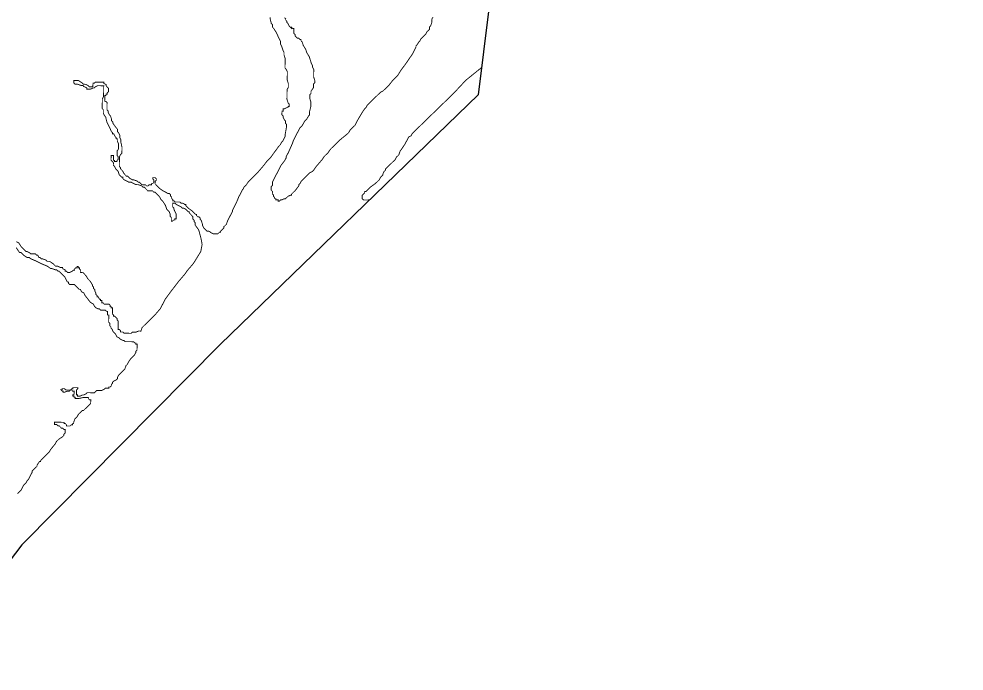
# Model space of a CAD drawing. Header units: metres. Extents: x 266585 to 279238, y 2117616 to 2127268.
# Drawn here: x 269772 to 272911, y 2119114 to 2121279 of the extents above; entities that cross this region are included whole.
import ezdxf

# ---------------------------------------------------------------- set-up
doc = ezdxf.new("R2010")
doc.units = ezdxf.units.M
doc.layers.add('LOW TIDE LINE', color=5, linetype='Continuous')
doc.layers.add('village', color=3, linetype='Continuous')

msp = doc.modelspace()

# ---------------------------------------------------------------- linework, layer by layer
at = {"layer": 'LOW TIDE LINE', "lineweight": 18, "const_width": 3}
for points in [[(269763.3, 2120539.8), (269771.2, 2120535.7), (269779, 2120523.7), (269782.9, 2120519.6), (269790.7, 2120511.5), (269794.7, 2120507.5), (269798.7, 2120507.4), (269806.6, 2120503.3), (269810.5, 2120499.3), (269822.4, 2120499.1), (269826.4, 2120499.1), (269830.3, 2120495), (269834.3, 2120495), (269838.2, 2120487), (269842.2, 2120486.9), (269846.1, 2120482.9), (269850.1, 2120482.8), (269861.9, 2120478.6), (269865.9, 2120474.6), (269869.8, 2120474.5), (269873.8, 2120474.5), (269885.7, 2120466.3), (269889.6, 2120462.3), (269893.5, 2120458.3), (269901.5, 2120458.1), (269909.4, 2120454.1), (269913.3, 2120454), (269917.3, 2120453.9), (269917.3, 2120450), (269925.2, 2120445.9), (269925.1, 2120441.9), (269929.1, 2120441.8), (269933, 2120437.8), (269937, 2120437.7), (269941, 2120437.7), (269949, 2120441.5), (269953, 2120445.4), (269957, 2120445.4), (269957.1, 2120449.4), (269961.1, 2120453.3), (269965.1, 2120453.2), (269965.2, 2120457.2), (269969.1, 2120457.2), (269969.1, 2120453.2), (269973.1, 2120453.1), (269973, 2120449.1), (269976.9, 2120445.1), (269976.9, 2120441.1), (269976.8, 2120437.1), (269984.8, 2120437), (269988.7, 2120433), (269992.6, 2120428.9), (269996.5, 2120424.9), (270000.4, 2120416.9), (270008.3, 2120408.8), (270016, 2120396.7), (270016, 2120392.8), (270019.9, 2120388.7), (270019.8, 2120384.7), (270023.8, 2120380.7), (270023.7, 2120376.7), (270027.6, 2120368.7), (270027.5, 2120364.7), (270031.4, 2120360.7), (270031.4, 2120356.7), (270035.4, 2120356.6), (270039.2, 2120348.6), (270043.2, 2120348.5), (270043.1, 2120344.6), (270047.1, 2120344.5), (270047.1, 2120340.5), (270047, 2120336.5), (270051, 2120336.5), (270054.9, 2120332.4), (270058.9, 2120332.4), (270062.9, 2120332.3), (270066.9, 2120332.3), (270070.8, 2120332.2), (270074.8, 2120328.2), (270074.7, 2120324.2), (270078.7, 2120324.1), (270078.6, 2120320.2), (270082.6, 2120320.1), (270082.6, 2120316.1), (270082.5, 2120312.1), (270082.4, 2120304.2), (270082.3, 2120300.2), (270086.2, 2120296.1), (270086.2, 2120292.2), (270090.2, 2120292.1), (270094.1, 2120288.1), (270098, 2120284), (270098, 2120280), (270101.9, 2120276), (270101.8, 2120272), (270101.6, 2120260.1), (270101.6, 2120256.1), (270101.5, 2120252.1), (270101.5, 2120248.1), (270105.5, 2120248.1), (270109.4, 2120244), (270109.3, 2120240.1), (270113.3, 2120240), (270117.3, 2120239.9), (270121.2, 2120235.9), (270125.2, 2120235.8), (270129.2, 2120235.8), (270133.1, 2120235.7), (270141.1, 2120235.6), (270145.1, 2120235.5), (270149.1, 2120239.5), (270157.1, 2120239.4), (270161.1, 2120239.3), (270169.1, 2120243.2), (270177.1, 2120243), (270181.2, 2120254.9), (270193.3, 2120266.7), (270201.4, 2120274.5), (270221.6, 2120294.2), (270241.9, 2120317.8), (270258.2, 2120349.4), (270278.6, 2120377), (270302.9, 2120408.5), (270323.2, 2120432.1), (270331.3, 2120443.9), (270351.6, 2120467.5), (270363.8, 2120487.2), (270376, 2120507), (270380.4, 2120530.8), (270376.7, 2120550.8), (270369.1, 2120578.8), (270357.4, 2120594.9), (270357.5, 2120602.8), (270353.6, 2120606.9), (270353.7, 2120610.8), (270349.7, 2120614.9), (270349.8, 2120622.8), (270345.9, 2120626.9), (270342, 2120630.9), (270338.1, 2120635), (270338.1, 2120638.9), (270334.2, 2120639), (270330.2, 2120643), (270326.3, 2120647.1), (270318.4, 2120651.2), (270314.4, 2120651.2), (270310.5, 2120655.3), (270302.6, 2120659.4), (270294.7, 2120663.5), (270290.8, 2120667.5), (270286.8, 2120667.6), (270282.8, 2120667.6), (270282.7, 2120663.7), (270282.7, 2120659.7), (270282.6, 2120655.7), (270286.6, 2120651.6), (270286.5, 2120647.7), (270290.4, 2120639.6), (270294.2, 2120631.6), (270294.2, 2120627.6), (270294.1, 2120623.7), (270294.1, 2120619.7), (270294, 2120615.7), (270290, 2120615.8), (270290, 2120611.8), (270286, 2120611.8), (270281.9, 2120607.9), (270278, 2120608), (270278, 2120611.9), (270278.1, 2120615.9), (270278.1, 2120619.9), (270274.2, 2120624), (270274.3, 2120631.9), (270270.5, 2120639.9), (270262.6, 2120648), (270258.8, 2120660), (270251, 2120672.1), (270243.2, 2120680.2), (270239.3, 2120688.2), (270235.4, 2120692.2), (270231.5, 2120696.3), (270227.5, 2120700.3), (270223.6, 2120704.3), (270219.6, 2120704.4), (270215.7, 2120708.4), (270211.7, 2120708.5), (270207.7, 2120708.6), (270203.8, 2120708.6), (270199.8, 2120708.7), (270195.9, 2120712.7), (270191.9, 2120716.8), (270188, 2120720.8), (270184, 2120720.9), (270180.1, 2120724.9), (270168.2, 2120729), (270160.3, 2120729.2), (270144.5, 2120737.4), (270136.5, 2120737.5), (270128.6, 2120741.6), (270120.7, 2120745.7), (270116.8, 2120749.7), (270116.8, 2120753.7), (270112.8, 2120753.8), (270108.9, 2120757.8), (270105, 2120761.8), (270101.2, 2120773.8), (270093.3, 2120781.9), (270089.5, 2120789.9), (270085.6, 2120794), (270085.7, 2120801.9), (270081.8, 2120806), (270077.8, 2120810), (270077.9, 2120814), (270077.9, 2120818), (270078, 2120822), (270078.1, 2120825.9), (270082, 2120825.9), (270086, 2120825.8), (270086, 2120821.8), (270085.8, 2120813.9), (270085.8, 2120809.9), (270089.8, 2120809.8), (270089.7, 2120805.9), (270093.7, 2120805.8), (270097.7, 2120805.7), (270097.7, 2120809.7), (270101.8, 2120813.7), (270101.8, 2120817.6), (270101.9, 2120821.6), (270098, 2120825.7), (270098, 2120829.6), (270098.1, 2120833.6), (270098.1, 2120837.6), (270098.2, 2120841.6), (270102.2, 2120845.5), (270102.3, 2120849.5), (270102.4, 2120853.5), (270102.4, 2120857.5), (270102.5, 2120861.4), (270102.5, 2120865.4), (270098.7, 2120873.4), (270098.8, 2120881.4), (270094.8, 2120881.5), (270094.9, 2120885.4), (270090.9, 2120889.5), (270087.1, 2120897.5), (270083.1, 2120897.6), (270083.1, 2120901.5), (270079.2, 2120905.6), (270075.4, 2120913.6), (270071.5, 2120921.6), (270063.8, 2120937.7), (270060, 2120953.7), (270056.1, 2120957.7), (270052.2, 2120965.7), (270052.3, 2120969.7), (270052.4, 2120977.7), (270048.5, 2120981.7), (270048.6, 2120989.7), (270048.7, 2120997.6), (270048.8, 2121001.6), (270048.9, 2121013.6), (270053, 2121021.5), (270053.2, 2121033.4), (270053.3, 2121037.4), (270053.4, 2121045.3), (270053.5, 2121049.3), (270053.5, 2121053.3), (270053.6, 2121057.3), (270049.6, 2121057.4), (270045.6, 2121057.4), (270041.6, 2121057.5), (270037.6, 2121057.5), (270033.7, 2121057.6), (270025.6, 2121053.7), (270021.6, 2121049.8), (270017.6, 2121049.9), (270009.6, 2121046), (270005.6, 2121046), (270001.6, 2121046.1), (269997.7, 2121046.2), (269997.7, 2121050.1), (269989.8, 2121054.2), (269985.8, 2121054.3), (269985.9, 2121058.3), (269981.9, 2121058.3), (269977.9, 2121058.4), (269966, 2121062.6), (269962.1, 2121062.6), (269958.1, 2121062.7), (269954.2, 2121066.7), (269954.2, 2121070.7), (269954.3, 2121074.7), (269958.3, 2121074.6), (269962.2, 2121074.6), (269966.2, 2121074.5), (269970.2, 2121074.4), (269982, 2121066.3), (269985.9, 2121062.3), (269989.9, 2121062.2), (269993.9, 2121062.1), (270001.8, 2121058.1), (270005.7, 2121054), (270009.7, 2121054), (270013.7, 2121053.9), (270017.7, 2121053.8), (270017.8, 2121061.8), (270017.9, 2121065.8), (270021.8, 2121065.7), (270025.9, 2121069.6), (270033.8, 2121069.5), (270037.8, 2121069.5), (270045.8, 2121069.4), (270049.8, 2121069.3), (270053.7, 2121069.2), (270053.7, 2121065.3), (270061.6, 2121061.2), (270061.5, 2121057.2), (270065.5, 2121053.1), (270069.4, 2121049.1), (270069.3, 2121045.1), (270069.3, 2121041.1), (270069.2, 2121037.2), (270065.2, 2121033.2), (270065.1, 2121029.2), (270061.1, 2121029.3), (270061.1, 2121025.3), (270057.1, 2121025.4), (270057, 2121021.4), (270057, 2121017.4), (270056.9, 2121013.4), (270056.9, 2121009.5), (270056.8, 2121005.5), (270060.8, 2121005.4), (270064.7, 2121001.4), (270064.6, 2120997.4), (270064.6, 2120993.4), (270064.5, 2120989.4), (270064.5, 2120985.4), (270064.3, 2120977.5), (270068.3, 2120973.4), (270068.2, 2120969.5), (270072.1, 2120961.4), (270076, 2120957.4), (270079.8, 2120945.4), (270079.7, 2120941.4), (270083.7, 2120937.4), (270083.6, 2120933.4), (270095.3, 2120917.3), (270099.2, 2120913.3), (270099.1, 2120905.3), (270103.1, 2120901.2), (270106.9, 2120893.2), (270106.8, 2120885.3), (270110.7, 2120877.2), (270110.6, 2120869.3), (270114.3, 2120853.3), (270114.2, 2120845.3), (270114.1, 2120841.3), (270114.1, 2120837.4), (270114, 2120833.4), (270110, 2120829.5), (270105.9, 2120821.6), (270105.8, 2120817.6), (270105.7, 2120809.6), (270105.6, 2120805.6), (270105.5, 2120797.7), (270105.5, 2120793.7), (270105.4, 2120789.7), (270109.3, 2120785.7), (270109.3, 2120781.7), (270117.1, 2120773.6), (270121, 2120765.6), (270124.9, 2120761.5), (270128.8, 2120757.5), (270132.8, 2120757.4), (270136.7, 2120753.4), (270140.7, 2120749.4), (270148.6, 2120745.3), (270152.5, 2120745.2), (270164.4, 2120741), (270168.3, 2120737), (270172.3, 2120737), (270176.2, 2120732.9), (270180.2, 2120728.9), (270184.2, 2120728.8), (270188.1, 2120728.8), (270192.1, 2120728.7), (270196, 2120724.7), (270200, 2120724.6), (270204.1, 2120728.5), (270208, 2120728.5), (270212, 2120728.4), (270212.1, 2120732.4), (270216.1, 2120732.3), (270220.1, 2120736.3), (270220.2, 2120740.2), (270220.2, 2120744.2), (270216.3, 2120748.3), (270216.4, 2120752.2), (270220.3, 2120752.2), (270224.3, 2120752.1), (270228.2, 2120748.1), (270228.2, 2120744.1), (270224.1, 2120740.2), (270224.1, 2120736.2), (270224, 2120732.2), (270227.9, 2120728.2), (270231.9, 2120724.1), (270235.8, 2120720.1), (270239.7, 2120716.1), (270251.5, 2120707.9), (270259.4, 2120703.8), (270267.3, 2120699.7), (270271.3, 2120699.7), (270275.3, 2120695.6), (270275.2, 2120691.6), (270279.1, 2120687.6), (270279.1, 2120683.6), (270283, 2120679.6), (270282.9, 2120675.6), (270286.9, 2120675.5), (270290.8, 2120671.5), (270294.8, 2120671.4), (270298.8, 2120671.4), (270306.8, 2120671.3), (270310.7, 2120667.2), (270314.7, 2120667.2), (270318.6, 2120667.1), (270322.6, 2120663.1), (270326.5, 2120663), (270326.5, 2120659), (270334.3, 2120650.9), (270346.2, 2120642.8), (270357.9, 2120630.7), (270361.9, 2120630.6), (270361.8, 2120626.7), (270365.8, 2120622.6), (270369.8, 2120622.6), (270373.7, 2120618.5), (270373.6, 2120614.5), (270377.5, 2120610.5), (270381.3, 2120598.5), (270381.3, 2120594.5), (270385.2, 2120586.5), (270389.1, 2120582.4), (270393, 2120578.4), (270396.9, 2120574.4), (270404.9, 2120574.2), (270408.8, 2120570.2), (270416.7, 2120566.1), (270420.7, 2120566.1), (270424.7, 2120566), (270428.7, 2120565.9), (270432.6, 2120565.9), (270436.7, 2120569.8), (270440.7, 2120569.7), (270440.7, 2120573.7), (270444.8, 2120577.6), (270448.8, 2120581.6), (270452.8, 2120585.5), (270452.9, 2120589.5), (270456.9, 2120593.4), (270461, 2120597.3), (270465.1, 2120609.2), (270477.4, 2120632.9), (270481.5, 2120640.8), (270481.6, 2120644.8), (270485.7, 2120652.7), (270489.8, 2120660.6), (270493.9, 2120668.5), (270502.1, 2120688.3), (270506.2, 2120696.2), (270510.3, 2120704.1), (270514.4, 2120712), (270518.4, 2120716), (270518.5, 2120719.9), (270522.5, 2120723.9), (270526.6, 2120727.8), (270534.7, 2120739.6), (270554.9, 2120759.2), (270563, 2120767.1), (270583.3, 2120790.7), (270595.4, 2120806.4), (270607.5, 2120818.2), (270615.7, 2120830), (270636, 2120857.6), (270640, 2120861.5), (270644.1, 2120869.4), (270648.2, 2120873.4), (270652.3, 2120881.3), (270656.4, 2120889.2), (270656.4, 2120893.2), (270656.5, 2120897.1), (270660.8, 2120921), (270660.9, 2120925), (270660.9, 2120928.9), (270657, 2120933), (270657.1, 2120937), (270657.1, 2120940.9), (270653.2, 2120945), (270649.3, 2120953), (270649.4, 2120957), (270645.5, 2120961), (270645.6, 2120969), (270645.6, 2120973), (270649.6, 2120972.9), (270649.7, 2120976.9), (270649.7, 2120980.9), (270653.7, 2120980.8), (270661.7, 2120984.7), (270665.7, 2120984.6), (270665.8, 2120988.6), (270669.8, 2120988.5), (270669.8, 2120992.5), (270669.9, 2120996.5), (270666, 2121000.5), (270662.2, 2121012.6), (270662.2, 2121016.5), (270662.3, 2121024.5), (270662.4, 2121032.5), (270662.5, 2121036.4), (270662.6, 2121040.4), (270662.6, 2121044.4), (270666.7, 2121052.3), (270666.8, 2121056.3), (270666.8, 2121060.3), (270666.9, 2121064.3), (270663.1, 2121076.3), (270663.1, 2121080.2), (270663.2, 2121084.2), (270663.4, 2121096.2), (270663.4, 2121100.2), (270663.5, 2121104.1), (270659.6, 2121112.2), (270655.7, 2121116.2), (270655.8, 2121120.2), (270655.8, 2121124.2), (270655.9, 2121128.1), (270656.1, 2121140.1), (270656.1, 2121144.1), (270656.2, 2121148), (270652.4, 2121160.1), (270652.5, 2121168), (270648.6, 2121176), (270644.8, 2121188), (270640.9, 2121196.1), (270641.1, 2121204), (270637.2, 2121212), (270633.3, 2121220.1), (270629.5, 2121228.1), (270625.6, 2121236.1), (270617.8, 2121248.2), (270613.9, 2121252.2), (270613.9, 2121256.2), (270614, 2121260.2), (270610.1, 2121264.2), (270606.3, 2121280.2), (270606.4, 2121284.2)], [(270654.2, 2121283.5), (270658.1, 2121279.4), (270658, 2121275.5), (270662, 2121271.4), (270661.9, 2121267.4), (270665.8, 2121263.4), (270669.7, 2121255.4), (270673.6, 2121251.3), (270677.5, 2121247.3), (270677.6, 2121251.3), (270681.5, 2121247.2), (270685.5, 2121247.2), (270685.4, 2121243.2), (270685.3, 2121231.3), (270689.2, 2121227.2), (270689.1, 2121223.2), (270693, 2121219.2), (270697, 2121215.2), (270701, 2121215.1), (270704.9, 2121211.1), (270708.9, 2121211), (270708.8, 2121207), (270712.7, 2121203), (270716.5, 2121191), (270724.3, 2121178.9), (270728.1, 2121166.9), (270735.9, 2121154.8), (270739.7, 2121142.8), (270743.5, 2121130.8), (270747.4, 2121122.8), (270747.3, 2121118.8), (270751.2, 2121110.8), (270751.1, 2121102.9), (270750.8, 2121086.9), (270754.6, 2121074.9), (270754.6, 2121070.9), (270754.5, 2121067), (270750.5, 2121063), (270750.4, 2121059.1), (270750.4, 2121055.1), (270750.3, 2121051.1), (270742.2, 2121039.3), (270742.1, 2121035.3), (270742.1, 2121031.3), (270738, 2121027.4), (270738, 2121023.4), (270737.9, 2121019.4), (270737.9, 2121015.4), (270741.7, 2121003.4), (270741.6, 2120999.4), (270741.5, 2120995.5), (270741.5, 2120991.5), (270741.4, 2120987.5), (270737.2, 2120971.6), (270737.2, 2120967.6), (270737.1, 2120963.7), (270737, 2120959.7), (270733, 2120955.8), (270728.9, 2120947.9), (270720.8, 2120940), (270716.7, 2120932.1), (270712.6, 2120924.2), (270704.5, 2120916.4), (270700.5, 2120908.4), (270696.4, 2120900.5), (270692.3, 2120892.6), (270688.2, 2120884.7), (270684.1, 2120876.8), (270679.9, 2120864.9), (270667.6, 2120837.2), (270663.5, 2120829.3), (270659.4, 2120821.4), (270659.3, 2120817.4), (270655.2, 2120809.5), (270643, 2120793.8), (270638.9, 2120785.9), (270634.8, 2120778), (270630.7, 2120770.1), (270622.5, 2120754.3), (270618.4, 2120746.4), (270614.3, 2120738.5), (270614.2, 2120730.5), (270614.2, 2120726.5), (270610.1, 2120722.6), (270610.1, 2120718.6), (270610, 2120714.6), (270610, 2120710.6), (270613.9, 2120706.6), (270613.8, 2120702.6), (270613.8, 2120698.6), (270617.7, 2120694.6), (270617.6, 2120690.6), (270621.5, 2120686.6), (270621.5, 2120682.6), (270625.5, 2120682.5), (270625.4, 2120678.6), (270629.4, 2120678.5), (270633.4, 2120678.4), (270633.3, 2120674.5), (270637.3, 2120674.4), (270641.3, 2120678.3), (270645.3, 2120678.3), (270653.3, 2120682.1), (270657.3, 2120682.1), (270665.4, 2120689.9), (270673.4, 2120693.8), (270677.4, 2120693.7), (270677.5, 2120697.7), (270681.5, 2120701.6), (270685.5, 2120705.6), (270689.6, 2120709.5), (270701.8, 2120725.2), (270701.8, 2120729.2), (270705.9, 2120733.1), (270709.9, 2120741), (270714, 2120745), (270738.2, 2120768.5), (270746.2, 2120772.4), (270750.3, 2120776.3), (270758.4, 2120788.1), (270778.7, 2120811.7), (270786.8, 2120823.5), (270798.9, 2120835.3), (270807.1, 2120847.1), (270819.2, 2120858.9), (270831.3, 2120870.7), (270839.4, 2120878.5), (270863.6, 2120898.1), (270867.6, 2120902), (270871.7, 2120909.9), (270875.7, 2120913.8), (270879.8, 2120917.8), (270883.8, 2120921.7), (270887.9, 2120925.6), (270892, 2120933.5), (270896, 2120941.4), (270912.4, 2120969.1), (270920.5, 2120980.9), (270924.6, 2120984.8), (270928.7, 2120992.7), (270932.7, 2120996.7), (270936.7, 2121000.6), (270944.8, 2121008.4), (270948.8, 2121012.3), (270973.1, 2121035.9), (270981.1, 2121039.8), (270985.1, 2121043.7), (271001.3, 2121059.4), (271013.5, 2121075.1), (271029.6, 2121090.8), (271041.9, 2121110.5), (271054, 2121126.3), (271062.2, 2121138.1), (271070.3, 2121150), (271078.5, 2121161.8), (271082.6, 2121169.7), (271090.7, 2121185.5), (271090.8, 2121189.5), (271094.8, 2121193.4), (271098.9, 2121201.3), (271103, 2121205.2), (271107.1, 2121213.1), (271119.2, 2121224.9), (271123.2, 2121228.8), (271127.3, 2121236.7), (271131.4, 2121240.7), (271135.4, 2121244.6), (271135.5, 2121252.6), (271139.6, 2121256.5), (271143.7, 2121268.4), (271143.8, 2121276.3), (271143.9, 2121280.3), (271147.9, 2121284.2)], [(271309, 2121118.1), (271256.4, 2121075.6), (271215.9, 2121032.3), (271171.5, 2120989.2), (271098.8, 2120918.6), (271094.8, 2120914.6), (271086.7, 2120906.8), (271082.6, 2120902.9), (271078.6, 2120898.9), (271074.5, 2120891), (271066.5, 2120887.2), (271062.4, 2120879.3), (271058.3, 2120871.4), (271054.2, 2120863.4), (271037.9, 2120839.8), (271033.8, 2120827.9), (271025.7, 2120820.1), (271021.6, 2120812.2), (271009.5, 2120800.4), (271005.4, 2120796.5), (270997.3, 2120788.6), (270993.3, 2120784.7), (270989.3, 2120780.8), (270989.2, 2120776.8), (270985.2, 2120772.9), (270981.1, 2120765), (270981, 2120761), (270977, 2120757), (270972.9, 2120753.1), (270968.8, 2120745.2), (270964.8, 2120741.3), (270960.8, 2120737.4), (270956.7, 2120733.4), (270940.6, 2120721.7), (270932.5, 2120713.9), (270924.5, 2120706), (270920.5, 2120706.1), (270920.4, 2120702.1), (270916.4, 2120698.2), (270912.3, 2120694.3), (270912.3, 2120690.3), (270912.2, 2120686.3), (270912.2, 2120682.3), (270916.1, 2120678.3), (270920.1, 2120678.2), (270924.1, 2120678.2), (270928, 2120678.1), (270932, 2120678.1), (270938.3, 2120679.5)], [(269767, 2119703.4), (269779.1, 2119715.2), (269783.2, 2119723.1), (269787.3, 2119731), (269795.4, 2119738.9), (269799.5, 2119746.8), (269803.5, 2119750.7), (269807.6, 2119758.6), (269811.7, 2119766.5), (269815.8, 2119774.4), (269815.9, 2119778.4), (269819.9, 2119782.3), (269828, 2119790.2), (269832, 2119794.1), (269832.1, 2119798.1), (269840.2, 2119809.9), (269844.2, 2119809.8), (269844.3, 2119813.8), (269848.3, 2119817.7), (269856.4, 2119825.6), (269864.5, 2119833.4), (269872.5, 2119841.3), (269876.6, 2119849.2), (269892.8, 2119868.9), (269896.9, 2119876.8), (269901, 2119880.7), (269905, 2119884.6), (269917.1, 2119892.4), (269921.1, 2119896.3), (269921.2, 2119900.3), (269925.2, 2119904.2), (269925.3, 2119908.2), (269925.3, 2119912.2), (269925.4, 2119916.2), (269921.4, 2119916.2), (269917.5, 2119920.3), (269913.5, 2119920.3), (269909.6, 2119924.4), (269905.7, 2119928.4), (269901.7, 2119928.5), (269897.8, 2119932.5), (269893.8, 2119932.6), (269889.8, 2119932.6), (269889.9, 2119936.6), (269889.9, 2119940.6), (269893.9, 2119940.5), (269901.9, 2119940.4), (269905.8, 2119940.4), (269909.8, 2119940.3), (269913.8, 2119940.2), (269917.8, 2119940.2), (269921.8, 2119940.1), (269921.7, 2119936.1), (269925.7, 2119936.1), (269929.6, 2119932), (269929.5, 2119928.1), (269933.5, 2119928), (269937.5, 2119927.9), (269941.5, 2119927.9), (269945.5, 2119931.8), (269949.5, 2119931.7), (269949.6, 2119935.7), (269953.6, 2119935.7), (269953.6, 2119939.7), (269957.8, 2119951.5), (269961.8, 2119955.5), (269965.8, 2119959.4), (269969.9, 2119967.3), (269974, 2119971.2), (269982.1, 2119979.1), (269986, 2119979), (269994.1, 2119986.9), (269998.2, 2119990.8), (270006.2, 2119998.6), (270010.3, 2120002.5), (270010.3, 2120006.5), (270010.4, 2120010.5), (270010.5, 2120014.5), (270006.5, 2120014.5), (270002.5, 2120018.6), (270002.6, 2120022.6), (269998.6, 2120022.6), (269994.6, 2120022.7), (269990.7, 2120022.7), (269986.7, 2120022.8), (269970.7, 2120019.1), (269966.7, 2120019.1), (269962.7, 2120019.2), (269958.8, 2120019.2), (269958.8, 2120023.2), (269954.8, 2120023.3), (269954.9, 2120027.2), (269950.9, 2120027.3), (269951, 2120031.3), (269954.9, 2120031.2), (269955, 2120035.2), (269955.1, 2120039.2), (269955.1, 2120043.2), (269951.1, 2120043.2), (269947.2, 2120047.3), (269943.2, 2120047.3), (269939.2, 2120043.4), (269931.2, 2120043.5), (269923.2, 2120039.7), (269919.2, 2120039.7), (269919.3, 2120043.7), (269915.3, 2120043.8), (269911.4, 2120047.8), (269915.4, 2120047.7), (269915.4, 2120051.7), (269919.4, 2120051.7), (269923.4, 2120051.6), (269927.3, 2120047.6), (269931.3, 2120047.5), (269935.3, 2120047.4), (269943.2, 2120047.3), (269947.3, 2120051.3), (269951.3, 2120051.2), (269951.3, 2120055.2), (269955.3, 2120055.1), (269959.3, 2120055.1), (269963.3, 2120055), (269967.2, 2120054.9), (269967.2, 2120051), (269963.1, 2120047), (269963.1, 2120043.1), (269963, 2120039.1), (269963, 2120035.1), (269962.9, 2120031.1), (269966.9, 2120031.1), (269966.8, 2120027.1), (269970.8, 2120027), (269974.8, 2120027), (269982.8, 2120030.8), (269986.8, 2120030.8), (269994.8, 2120034.6), (269998.9, 2120038.6), (270002.8, 2120038.5), (270006.8, 2120038.4), (270014.8, 2120038.3), (270018.8, 2120038.3), (270022.7, 2120038.2), (270026.8, 2120042.1), (270030.8, 2120046.1), (270034.8, 2120046), (270038.8, 2120045.9), (270042.8, 2120045.9), (270046.7, 2120045.8), (270054.8, 2120049.7), (270058.8, 2120053.6), (270062.8, 2120053.6), (270066.8, 2120053.5), (270070.7, 2120053.4), (270070.8, 2120057.4), (270074.8, 2120057.4), (270078.8, 2120061.3), (270078.9, 2120065.3), (270082.9, 2120069.2), (270083, 2120073.2), (270087, 2120077.1), (270095, 2120081), (270099.1, 2120084.9), (270099.1, 2120088.9), (270103.2, 2120096.8), (270107.3, 2120100.7), (270115.4, 2120108.5), (270119.4, 2120112.5), (270123.4, 2120116.4), (270127.6, 2120128.3), (270131.6, 2120132.2), (270135.7, 2120140.1), (270143.9, 2120151.9), (270147.9, 2120155.9), (270156, 2120163.7), (270160.1, 2120171.6), (270160.1, 2120175.6), (270164.2, 2120179.5), (270164.2, 2120183.5), (270164.3, 2120187.5), (270164.4, 2120191.5), (270164.4, 2120195.4), (270164.5, 2120199.4), (270160.5, 2120199.5), (270160.5, 2120203.5), (270156.6, 2120203.5), (270152.6, 2120207.6), (270148.7, 2120207.6), (270144.7, 2120207.7), (270136.7, 2120207.8), (270132.7, 2120207.8), (270124.8, 2120208), (270120.9, 2120212), (270116.9, 2120212.1), (270109, 2120216.2), (270105, 2120220.2), (270097.1, 2120224.3), (270093.3, 2120232.3), (270089.4, 2120236.4), (270085.4, 2120240.4), (270081.6, 2120248.4), (270077.6, 2120252.5), (270077.7, 2120256.4), (270073.8, 2120260.5), (270073.9, 2120268.4), (270070, 2120272.5), (270070, 2120276.5), (270070.1, 2120280.5), (270070.3, 2120292.4), (270070.3, 2120296.4), (270066.3, 2120296.4), (270066.5, 2120304.4), (270066.5, 2120308.4), (270062.5, 2120308.4), (270058.6, 2120312.5), (270054.6, 2120312.5), (270046.7, 2120312.7), (270042.7, 2120312.7), (270038.8, 2120316.8), (270034.8, 2120316.8), (270026.9, 2120320.9), (270023, 2120324.9), (270019.1, 2120333), (270011.2, 2120337.1), (270007.3, 2120341.1), (269991.6, 2120361.2), (269987.8, 2120369.3), (269979.9, 2120373.4), (269976, 2120381.4), (269972, 2120381.4), (269964.2, 2120389.5), (269960.2, 2120393.6), (269956.3, 2120397.6), (269952.3, 2120397.7), (269948.4, 2120397.7), (269944.4, 2120397.8), (269940.4, 2120397.8), (269936.5, 2120401.9), (269936.5, 2120405.9), (269932.6, 2120405.9), (269924.8, 2120422), (269920.9, 2120426), (269913.1, 2120434.1), (269909.1, 2120438.1), (269905.2, 2120442.2), (269901.2, 2120442.2), (269897.3, 2120446.3), (269893.3, 2120446.3), (269881.4, 2120450.5), (269877.5, 2120450.5), (269865.6, 2120458.7), (269845.8, 2120466.9), (269837.9, 2120471), (269830, 2120475.1), (269810.2, 2120483.4), (269806.3, 2120487.4), (269798.4, 2120487.5), (269786.5, 2120495.7), (269782.6, 2120499.7), (269778.7, 2120503.8), (269774.7, 2120503.8), (269770.8, 2120507.9), (269763, 2120519.9)]]:
    msp.add_lwpolyline(points, dxfattribs=at)
at = {"layer": 'village', "color": 3}
msp.add_polyline3d([(273007.4, 2122028.4, 0), (272698.1, 2122046.2, 0), (272588.1, 2122067.6, 0), (272534.6, 2122109.3, 0), (272463.2, 2122115.2, 0), (272385.9, 2121996.3, 0), (271761.5, 2121972.5, 0), (271737.7, 2121776.2, 0), (271666.3, 2121645.4, 0), (271577.1, 2121556.2, 0), (271452.2, 2121467, 0), (271333.3, 2121312.4, 0), (271297.6, 2121026.9, 0), (270441.2, 2120199.1, 0), (269781.1, 2119533, 0), (269461.8, 2119114.3, 0)], dxfattribs=at)

doc.saveas('drawing.dxf')
